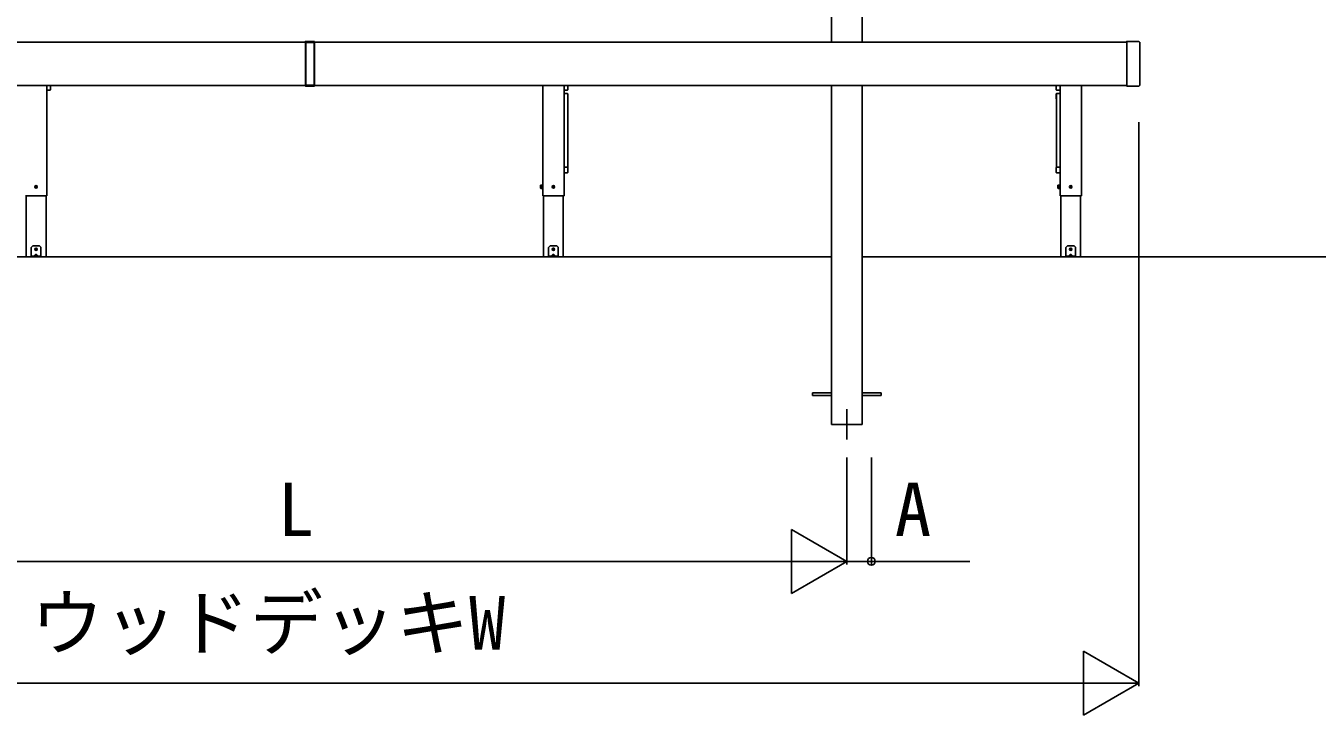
# Model space of a CAD drawing. Units: millimetres, scale not verified. Extents: x -1050 to 1050, y -1566 to 1557.
# Drawn here: x -404.5 to 19.8, y 600.8 to 827.2 of the extents above; entities that cross this region are included whole.
import ezdxf
from ezdxf.enums import TextEntityAlignment as Align

# ---------------------------------------------------------------- set-up
doc = ezdxf.new("R2010")
doc.units = ezdxf.units.MM
doc.header["$LTSCALE"] = 8
for name, color, linetype in [('0-5_YKK_A1', 4, 'Continuous'), ('0-6_YKK_D', 6, 'Continuous'), ('0-8_YSS_K', 3, 'Continuous')]:
    doc.layers.add(name, color=color, linetype=linetype)
doc.styles.add('ＭＳ ゴシック', font='')
doc.styles.get('ＭＳ ゴシック').set_extended_font_data('MS Gothic')

msp = doc.modelspace()

# ---------------------------------------------------------------- linework, layer by layer
at = {"layer": '0-5_YKK_A1'}
for p, q in [((-139.729, 1011.299), (-139.729, 821.799)), ((-129.729, 1011.299), (-129.729, 821.799)), ((-312.679, 821.799), (-579.579, 821.799)), ((-312.679, 821.707), (-312.679, 821.949)), ((-312.679, 807.69), (-312.679, 821.707)), ((-312.579, 822.049), (-309.779, 822.049)), ((-312.579, 822.02), (-312.579, 822.049)), ((-312.579, 822.02), (-312.579, 821.778)), ((-309.779, 822.02), (-312.579, 822.02)), ((-309.779, 822.02), (-309.779, 822.049)), ((-309.779, 821.778), (-309.779, 822.02)), ((-309.679, 821.707), (-309.779, 821.707)), ((-309.779, 807.69), (-309.779, 821.707)), ((-309.679, 821.949), (-309.679, 821.707)), ((-42.779, 821.799), (-309.679, 821.799)), ((-309.679, 821.707), (-309.679, 807.69)), ((-42.779, 821.949), (-42.779, 821.707)), ((-38.821, 822.049), (-42.679, 822.049)), ((-38.75, 822.02), (-38.74, 822.01)), ((-38.518, 821.788), (-38.74, 822.01)), ((-38.518, 821.788), (-38.508, 821.778)), ((-38.479, 807.69), (-38.479, 821.707)), ((-312.679, 807.599), (-579.579, 807.599)), ((-397.679, 807.599), (-397.679, 771.299)), ((-397.671, 771.299), (-397.671, 807.599)), ((-396.459, 806.179), (-396.459, 807.599)), ((-312.679, 807.449), (-312.679, 807.69)), ((-312.679, 807.69), (-312.579, 807.69)), ((-312.579, 807.69), (-309.779, 807.69)), ((-312.579, 807.62), (-312.579, 807.69)), ((-309.779, 807.62), (-312.579, 807.62)), ((-312.579, 807.62), (-312.579, 807.378)), ((-312.579, 807.378), (-309.779, 807.378)), ((-312.579, 807.378), (-312.579, 807.349)), ((-309.779, 807.349), (-312.579, 807.349)), ((-309.779, 807.69), (-309.679, 807.69)), ((-309.779, 807.62), (-309.779, 807.69)), ((-309.779, 807.378), (-309.779, 807.62)), ((-309.779, 807.378), (-309.779, 807.349)), ((-309.679, 807.69), (-309.679, 807.449)), ((-42.779, 807.599), (-309.679, 807.599)), ((-234.687, 807.599), (-234.687, 771.299)), ((-234.679, 807.599), (-234.679, 771.299)), ((-227.679, 807.599), (-227.679, 771.299)), ((-227.671, 807.599), (-227.671, 771.299)), ((-226.459, 806.179), (-226.459, 807.599)), ((-139.729, 807.599), (-139.729, 751.299)), ((-129.729, 807.599), (-129.729, 751.299)), ((-65.9, 807.599), (-65.9, 806.179)), ((-64.68, 807.599), (-64.68, 807.588)), ((-64.68, 807.599), (-64.68, 771.299)), ((-64.672, 807.599), (-64.672, 771.299)), ((-64.66, 806.179), (-64.66, 807.599)), ((-57.672, 807.599), (-57.672, 771.299)), ((-57.672, 807.599), (-57.672, 771.299)), ((-57.664, 807.599), (-57.664, 771.299)), ((-42.679, 807.349), (-38.821, 807.349)), ((-38.74, 807.388), (-38.75, 807.378)), ((-38.74, 807.388), (-38.518, 807.61)), ((-38.508, 807.62), (-38.518, 807.61)), ((-397.599, 806.079), (-396.559, 806.079)), ((-227.599, 806.079), (-226.559, 806.079)), ((-226.559, 804.965), (-227.599, 804.965)), ((-226.559, 804.94), (-227.599, 804.94)), ((-226.579, 804.903), (-227.579, 804.903)), ((-226.479, 780.741), (-226.479, 804.811)), ((-226.459, 804.865), (-226.459, 803.149)), ((-65.899, 804.865), (-65.899, 803.149)), ((-65.879, 780.741), (-65.879, 804.811)), ((-65.8, 806.079), (-64.76, 806.079)), ((-65.799, 804.965), (-64.759, 804.965)), ((-65.799, 804.94), (-64.759, 804.94)), ((-65.779, 804.903), (-64.779, 804.903)), ((-227.599, 780.777), (-226.559, 780.777)), ((-227.599, 778.87), (-226.559, 778.87)), ((-226.459, 780.685), (-226.459, 780.672)), ((-226.459, 780.672), (-226.459, 780.619)), ((-226.459, 780.619), (-226.459, 780.363)), ((-226.459, 780.363), (-226.459, 779.194)), ((-65.899, 780.685), (-65.899, 780.672)), ((-65.899, 780.672), (-65.899, 780.619)), ((-65.899, 780.619), (-65.899, 780.363)), ((-65.899, 780.363), (-65.899, 779.194)), ((-64.759, 780.777), (-65.799, 780.777)), ((-64.759, 778.87), (-65.799, 778.87)), ((-401.404, 774.349), (-401.293, 774.351)), ((-401.404, 774.249), (-401.293, 774.247)), ((-401.293, 774.351), (-401.241, 774.361)), ((-401.293, 774.247), (-401.241, 774.237)), ((-401.231, 774.413), (-401.241, 774.361)), ((-401.231, 774.185), (-401.241, 774.237)), ((-401.229, 774.523), (-401.231, 774.413)), ((-401.229, 774.074), (-401.231, 774.185)), ((-401.129, 774.523), (-401.127, 774.413)), ((-401.129, 774.074), (-401.127, 774.185)), ((-401.127, 774.413), (-401.117, 774.361)), ((-401.127, 774.185), (-401.117, 774.237)), ((-401.065, 774.351), (-401.117, 774.361)), ((-401.065, 774.247), (-401.117, 774.237)), ((-400.955, 774.349), (-401.065, 774.351)), ((-400.955, 774.249), (-401.065, 774.247)), ((-235.359, 774.799), (-235.314, 774.876)), ((-235.359, 774.799), (-235.359, 773.799)), ((-235.359, 773.799), (-235.314, 773.721)), ((-235.314, 774.876), (-234.959, 774.876)), ((-235.314, 774.588), (-234.959, 774.588)), ((-235.314, 774.01), (-234.959, 774.01)), ((-235.314, 773.721), (-234.959, 773.721)), ((-234.959, 774.876), (-234.959, 773.721)), ((-234.839, 774.924), (-234.679, 774.924)), ((-231.404, 774.349), (-231.293, 774.351)), ((-231.404, 774.249), (-231.293, 774.247)), ((-231.293, 774.351), (-231.241, 774.361)), ((-231.293, 774.247), (-231.241, 774.237)), ((-231.231, 774.413), (-231.241, 774.361)), ((-231.231, 774.185), (-231.241, 774.237)), ((-231.229, 774.523), (-231.231, 774.413)), ((-231.229, 774.074), (-231.231, 774.185)), ((-231.129, 774.523), (-231.127, 774.413)), ((-231.129, 774.074), (-231.127, 774.185)), ((-231.127, 774.413), (-231.117, 774.361)), ((-231.127, 774.185), (-231.117, 774.237)), ((-231.065, 774.351), (-231.117, 774.361)), ((-231.065, 774.247), (-231.117, 774.237)), ((-230.955, 774.349), (-231.065, 774.351)), ((-230.955, 774.249), (-231.065, 774.247)), ((-65.352, 774.799), (-65.307, 774.876)), ((-65.352, 774.799), (-65.352, 773.799)), ((-65.352, 773.799), (-65.307, 773.721)), ((-65.307, 774.876), (-64.952, 774.876)), ((-65.307, 774.588), (-64.952, 774.588)), ((-65.307, 774.01), (-64.952, 774.01)), ((-65.307, 773.721), (-64.952, 773.721)), ((-64.952, 774.876), (-64.952, 773.721)), ((-64.832, 774.924), (-64.672, 774.924)), ((-61.396, 774.349), (-61.285, 774.351)), ((-61.396, 774.249), (-61.285, 774.247)), ((-61.285, 774.351), (-61.234, 774.361)), ((-61.285, 774.247), (-61.234, 774.237)), ((-61.224, 774.413), (-61.234, 774.361)), ((-61.224, 774.185), (-61.234, 774.237)), ((-61.222, 774.523), (-61.224, 774.413)), ((-61.222, 774.074), (-61.224, 774.185)), ((-61.122, 774.523), (-61.12, 774.413)), ((-61.122, 774.074), (-61.12, 774.185)), ((-61.12, 774.413), (-61.11, 774.361)), ((-61.12, 774.185), (-61.11, 774.237)), ((-61.058, 774.351), (-61.11, 774.361)), ((-61.058, 774.247), (-61.11, 774.237)), ((-60.947, 774.349), (-61.058, 774.351)), ((-60.947, 774.249), (-61.058, 774.247)), ((-397.671, 771.299), (-404.687, 771.299)), ((-404.444, 771.299), (-404.444, 751.299)), ((-397.914, 771.299), (-397.914, 751.299)), ((-227.671, 771.299), (-234.687, 771.299)), ((-234.444, 771.299), (-234.444, 751.299)), ((-227.914, 771.299), (-227.914, 751.299)), ((-57.664, 771.299), (-64.68, 771.299)), ((-64.437, 771.299), (-64.437, 751.299)), ((-57.907, 771.299), (-57.907, 751.299)), ((-397.914, 751.299), (-404.444, 751.299)), ((-402.779, 751.599), (-402.779, 754.316)), ((-402.779, 751.549), (-402.779, 751.599)), ((-402.779, 751.299), (-402.779, 751.549)), ((-402.779, 751.549), (-402.721, 751.549)), ((-402.721, 751.299), (-402.779, 751.299)), ((-402.279, 754.899), (-402.721, 754.457)), ((-402.721, 751.549), (-402.279, 751.549)), ((-400.079, 754.899), (-402.279, 754.899)), ((-400.079, 751.549), (-402.279, 751.549)), ((-400.079, 751.299), (-402.279, 751.299)), ((-401.323, 752.045), (-401.769, 751.599)), ((-401.579, 751.641), (-401.579, 751.599)), ((-401.579, 751.599), (-400.779, 751.599)), ((-401.529, 751.549), (-400.829, 751.549)), ((-401.404, 753.849), (-401.293, 753.851)), ((-401.404, 753.749), (-401.293, 753.747)), ((-401.293, 753.851), (-401.241, 753.861)), ((-401.293, 753.747), (-401.241, 753.737)), ((-401.231, 753.913), (-401.241, 753.861)), ((-401.231, 753.685), (-401.241, 753.737)), ((-401.229, 754.023), (-401.231, 753.913)), ((-401.229, 753.574), (-401.231, 753.685)), ((-401.129, 754.023), (-401.127, 753.913)), ((-401.129, 753.574), (-401.127, 753.685)), ((-401.127, 753.913), (-401.117, 753.861)), ((-401.127, 753.685), (-401.117, 753.737)), ((-401.065, 753.851), (-401.117, 753.861)), ((-401.065, 753.747), (-401.117, 753.737)), ((-400.955, 753.849), (-401.065, 753.851)), ((-400.955, 753.749), (-401.065, 753.747)), ((-400.589, 751.599), (-401.035, 752.045)), ((-400.779, 751.641), (-400.779, 751.599)), ((-399.638, 754.457), (-400.079, 754.899)), ((-400.079, 751.299), (-400.079, 751.549)), ((-400.079, 751.549), (-399.638, 751.549)), ((-399.638, 751.299), (-400.079, 751.299)), ((-399.638, 751.549), (-399.579, 751.549)), ((-399.579, 751.599), (-399.579, 754.316)), ((-399.579, 751.599), (-399.579, 751.549)), ((-227.914, 751.299), (-234.444, 751.299)), ((-232.779, 751.599), (-232.779, 754.316)), ((-232.779, 751.549), (-232.779, 751.599)), ((-232.779, 751.299), (-232.779, 751.549)), ((-232.779, 751.549), (-232.721, 751.549)), ((-232.721, 751.299), (-232.779, 751.299)), ((-232.279, 754.899), (-232.721, 754.457)), ((-232.721, 751.549), (-232.279, 751.549)), ((-230.079, 754.899), (-232.279, 754.899)), ((-230.079, 751.549), (-232.279, 751.549)), ((-230.079, 751.299), (-232.279, 751.299)), ((-231.323, 752.045), (-231.769, 751.599)), ((-231.579, 751.641), (-231.579, 751.599)), ((-231.579, 751.599), (-230.779, 751.599)), ((-231.529, 751.549), (-230.829, 751.549)), ((-231.404, 753.849), (-231.293, 753.851)), ((-231.404, 753.749), (-231.293, 753.747)), ((-231.293, 753.851), (-231.241, 753.861)), ((-231.293, 753.747), (-231.241, 753.737)), ((-231.231, 753.913), (-231.241, 753.861)), ((-231.231, 753.685), (-231.241, 753.737)), ((-231.229, 754.023), (-231.231, 753.913)), ((-231.229, 753.574), (-231.231, 753.685)), ((-231.129, 754.023), (-231.127, 753.913)), ((-231.129, 753.574), (-231.127, 753.685)), ((-231.127, 753.913), (-231.117, 753.861)), ((-231.127, 753.685), (-231.117, 753.737)), ((-231.065, 753.851), (-231.117, 753.861)), ((-231.065, 753.747), (-231.117, 753.737)), ((-230.955, 753.849), (-231.065, 753.851)), ((-230.955, 753.749), (-231.065, 753.747)), ((-230.589, 751.599), (-231.035, 752.045)), ((-230.779, 751.641), (-230.779, 751.599)), ((-229.638, 754.457), (-230.079, 754.899)), ((-230.079, 751.299), (-230.079, 751.549)), ((-230.079, 751.549), (-229.638, 751.549)), ((-229.638, 751.299), (-230.079, 751.299)), ((-229.638, 751.549), (-229.579, 751.549)), ((-229.579, 751.599), (-229.579, 754.316)), ((-229.579, 751.599), (-229.579, 751.549)), ((-139.729, 751.299), (-139.729, 696.299)), ((-129.729, 751.299), (-129.729, 696.299)), ((-57.907, 751.299), (-64.437, 751.299)), ((-62.772, 751.599), (-62.772, 754.316)), ((-62.772, 751.549), (-62.772, 751.599)), ((-62.772, 751.299), (-62.772, 751.549)), ((-62.772, 751.549), (-62.713, 751.549)), ((-62.713, 751.299), (-62.772, 751.299)), ((-62.272, 754.899), (-62.713, 754.457)), ((-62.713, 751.549), (-62.272, 751.549)), ((-60.072, 754.899), (-62.272, 754.899)), ((-60.072, 751.549), (-62.272, 751.549)), ((-60.072, 751.299), (-62.272, 751.299)), ((-61.316, 752.045), (-61.762, 751.599)), ((-61.572, 751.641), (-61.572, 751.599)), ((-61.572, 751.599), (-60.772, 751.599)), ((-61.522, 751.549), (-60.822, 751.549)), ((-61.396, 753.849), (-61.285, 753.851)), ((-61.396, 753.749), (-61.285, 753.747)), ((-61.285, 753.851), (-61.234, 753.861)), ((-61.285, 753.747), (-61.234, 753.737)), ((-61.224, 753.913), (-61.234, 753.861)), ((-61.224, 753.685), (-61.234, 753.737)), ((-61.222, 754.023), (-61.224, 753.913)), ((-61.222, 753.574), (-61.224, 753.685)), ((-61.122, 754.023), (-61.12, 753.913)), ((-61.122, 753.574), (-61.12, 753.685)), ((-61.12, 753.913), (-61.11, 753.861)), ((-61.12, 753.685), (-61.11, 753.737)), ((-61.058, 753.851), (-61.11, 753.861)), ((-61.058, 753.747), (-61.11, 753.737)), ((-60.947, 753.849), (-61.058, 753.851)), ((-60.947, 753.749), (-61.058, 753.747)), ((-60.582, 751.599), (-61.027, 752.045)), ((-60.772, 751.641), (-60.772, 751.599)), ((-59.63, 754.457), (-60.072, 754.899)), ((-60.072, 751.299), (-60.072, 751.549)), ((-60.072, 751.549), (-59.63, 751.549)), ((-59.63, 751.299), (-60.072, 751.299)), ((-59.63, 751.549), (-59.572, 751.549)), ((-59.572, 751.599), (-59.572, 754.316)), ((-59.572, 751.599), (-59.572, 751.549)), ((-139.729, 706.695), (-145.979, 706.695)), ((-145.979, 706.695), (-145.979, 705.795)), ((-139.729, 705.795), (-145.979, 705.795)), ((-129.729, 706.695), (-123.479, 706.695)), ((-129.729, 705.795), (-123.479, 705.795)), ((-123.479, 706.695), (-123.479, 705.795)), ((-134.729, 691.299), (-134.729, 701.299)), ((-139.729, 696.299), (-129.729, 696.299))]:
    msp.add_line(p, q, dxfattribs=at)
for points in [[(-312.579, 821.778), (-312.579, 821.707), (-312.679, 821.707)], [(-312.579, 821.778), (-309.779, 821.778), (-309.779, 821.707), (-312.579, 821.707), (-312.579, 807.69)], [(-42.779, 821.707), (-42.779, 807.69), (-42.779, 807.449)], [(-226.459, 779.194), (-226.459, 778.989), (-226.459, 778.97)], [(-65.899, 779.194), (-65.899, 778.989), (-65.899, 778.97)], [(-234.679, 773.674), (-234.839, 773.674), (-234.839, 774.924)], [(-64.672, 773.674), (-64.832, 773.674), (-64.832, 774.924)], [(-402.279, 751.549), (-402.279, 751.299), (-402.721, 751.299)], [(-399.579, 751.549), (-399.579, 751.299), (-399.638, 751.299)], [(-232.279, 751.549), (-232.279, 751.299), (-232.721, 751.299)], [(-229.579, 751.549), (-229.579, 751.299), (-229.638, 751.299)], [(-62.272, 751.549), (-62.272, 751.299), (-62.713, 751.299)], [(-59.572, 751.549), (-59.572, 751.299), (-59.63, 751.299)]]:
    msp.add_lwpolyline(points, dxfattribs=at)
for points in [[(-234.959, 774.874), (-234.839, 774.874), (-234.839, 773.724), (-234.959, 773.724)], [(-64.952, 774.874), (-64.832, 774.874), (-64.832, 773.724), (-64.952, 773.724)]]:
    msp.add_lwpolyline(points, close=True, dxfattribs=at)
for centre, radius in [((-401.179, 774.299), 0.4), ((-400.967, 774.087), 0.03), ((-231.179, 774.299), 0.4), ((-230.967, 774.087), 0.03), ((-61.172, 774.299), 0.4), ((-60.96, 774.087), 0.03), ((-401.179, 753.799), 0.4), ((-400.967, 753.587), 0.03), ((-231.179, 753.799), 0.4), ((-230.967, 753.587), 0.03), ((-61.172, 753.799), 0.4), ((-60.96, 753.587), 0.03)]:
    msp.add_circle(centre, radius, dxfattribs=at)
for centre, radius, start, end in [((-312.592, 821.931), 0.0893, 81.95053, 168.57825), ((-312.592, 821.69), 0.0893, 81.95053, 168.57825), ((-312.579, 821.949), 0.1, 90, 180), ((-309.767, 821.931), 0.0893, 11.42175, 98.04947), ((-309.767, 821.69), 0.0893, 11.42175, 98.04947), ((-309.779, 821.949), 0.1, 0, 90), ((-42.679, 821.949), 0.1, 90, 180), ((-38.821, 821.949), 0.1, 45, 90), ((-38.579, 821.707), 0.1, 0, 45), ((-312.592, 807.708), 0.0893, 191.42175, 278.04947), ((-312.592, 807.467), 0.0893, 191.42175, 278.04947), ((-312.579, 807.449), 0.1, 180, 270), ((-309.767, 807.708), 0.0893, 261.95053, 348.57825), ((-309.767, 807.467), 0.0893, 261.95053, 348.57825), ((-309.779, 807.449), 0.1, 270, 0), ((-42.679, 807.449), 0.1, 180, 270), ((-38.821, 807.449), 0.1, 270, 315), ((-38.579, 807.69), 0.1, 315, 0), ((-397.599, 806.179), 0.1, 223.92867, 270), ((-396.559, 806.179), 0.1, 270, 0), ((-227.599, 806.179), 0.1, 223.92867, 270), ((-227.599, 804.865), 0.1, 90, 136.07133), ((-227.6, 804.837), 0.103, 89.33234, 133.67747), ((-227.583, 804.807), 0.0964, 87.79679, 156.39643), ((-226.575, 804.807), 0.0964, 2.3873, 92.20321), ((-226.559, 806.179), 0.1, 270, 0), ((-226.559, 804.865), 0.1, 0, 90), ((-226.555, 804.844), 0.0964, 2.3873, 92.20321), ((-226.547, 803.15), 0.0881, 320.61871, 359.66491), ((-65.8, 806.179), 0.1, 180, 270), ((-65.799, 804.865), 0.1, 90, 180), ((-65.803, 804.844), 0.0964, 87.79679, 177.6127), ((-65.811, 803.15), 0.0881, 180.33509, 219.38129), ((-65.783, 804.807), 0.0964, 87.79679, 177.6127), ((-64.775, 804.807), 0.0964, 6.84841, 92.20321), ((-64.76, 806.179), 0.1, 270, 0), ((-64.759, 804.865), 0.1, 37.44287, 90), ((-64.758, 804.837), 0.103, 40.31355, 90.66766), ((-227.603, 780.681), 0.0964, 87.79679, 135.1392), ((-227.599, 778.97), 0.1, 223.92867, 270), ((-226.555, 780.681), 0.0964, 2.3873, 92.20321), ((-226.559, 778.97), 0.1, 270, 0), ((-65.803, 780.681), 0.0964, 87.79679, 177.6127), ((-65.799, 778.97), 0.1, 180, 270), ((-64.755, 780.681), 0.0964, 38.24694, 92.20321), ((-64.759, 778.97), 0.1, 270, 322.55713), ((-401.179, 774.299), 0.23, 167.44414, 192.55586), ((-401.179, 774.299), 0.23, 77.44414, 102.55586), ((-401.179, 774.299), 0.23, 257.44414, 282.55586), ((-401.179, 774.299), 0.23, 347.44414, 12.55586), ((-235.104, 774.732), 0.256, 145.61708, 214.38292), ((-235.104, 773.866), 0.256, 145.61708, 214.38292), ((-234.404, 774.299), 0.955, 162.41276, 197.58724), ((-231.179, 774.299), 0.23, 167.44414, 192.55586), ((-231.179, 774.299), 0.23, 77.44414, 102.55586), ((-231.179, 774.299), 0.23, 257.44414, 282.55586), ((-231.179, 774.299), 0.23, 347.44414, 12.55586), ((-65.096, 774.732), 0.256, 145.61708, 214.38292), ((-65.096, 773.866), 0.256, 145.61708, 214.38292), ((-64.396, 774.299), 0.955, 162.41276, 197.58724), ((-61.172, 774.299), 0.23, 167.44414, 192.55586), ((-61.172, 774.299), 0.23, 77.44414, 102.55586), ((-61.172, 774.299), 0.23, 257.44414, 282.55586), ((-61.172, 774.299), 0.23, 347.44414, 12.55586), ((-402.579, 754.316), 0.2, 135, 180), ((-401.479, 751.641), 0.1, 126.03188, 180), ((-401.529, 751.599), 0.05, 180, 270), ((-401.179, 751.229), 0.61, 53.96812, 126.03188), ((-401.179, 753.799), 0.23, 167.44414, 192.55586), ((-401.179, 753.799), 0.23, 77.44414, 102.55586), ((-401.179, 753.799), 0.23, 257.44414, 282.55586), ((-401.179, 753.799), 0.23, 347.44414, 12.55586), ((-400.829, 751.599), 0.05, 270, 0), ((-400.879, 751.641), 0.1, 0, 53.96812), ((-399.779, 754.316), 0.2, 0, 45), ((-232.579, 754.316), 0.2, 135, 180), ((-231.479, 751.641), 0.1, 126.03188, 180), ((-231.529, 751.599), 0.05, 180, 270), ((-231.179, 751.229), 0.61, 53.96812, 126.03188), ((-231.179, 753.799), 0.23, 167.44414, 192.55586), ((-231.179, 753.799), 0.23, 77.44414, 102.55586), ((-231.179, 753.799), 0.23, 257.44414, 282.55586), ((-231.179, 753.799), 0.23, 347.44414, 12.55586), ((-230.829, 751.599), 0.05, 270, 0), ((-230.879, 751.641), 0.1, 0, 53.96812), ((-229.779, 754.316), 0.2, 0, 45), ((-62.572, 754.316), 0.2, 135, 180), ((-61.472, 751.641), 0.1, 126.03188, 180), ((-61.522, 751.599), 0.05, 180, 270), ((-61.172, 751.229), 0.61, 53.96812, 126.03188), ((-61.172, 753.799), 0.23, 167.44414, 192.55586), ((-61.172, 753.799), 0.23, 77.44414, 102.55586), ((-61.172, 753.799), 0.23, 257.44414, 282.55586), ((-61.172, 753.799), 0.23, 347.44414, 12.55586), ((-60.822, 751.599), 0.05, 270, 0), ((-60.872, 751.641), 0.1, 0, 53.96812), ((-59.772, 754.316), 0.2, 0, 45)]:
    msp.add_arc(centre, radius, start, end, dxfattribs=at)
for centre, major_axis, ratio, start_param, end_param in [((-401.719, 751.599), (0.0688, 0.0425), 0.381966, 2.1243707, 3.695167), ((-401.179, 751.756), (0, -0.354), 0.707107, 2.5261129, 3.7570724), ((-400.639, 751.599), (0.0688, -0.0425), 0.381966, 5.7296109, 7.3004073), ((-231.719, 751.599), (0.0688, 0.0425), 0.381966, 2.1243707, 3.695167), ((-231.179, 751.756), (0, -0.354), 0.707107, 2.5261129, 3.7570724), ((-230.639, 751.599), (0.0688, -0.0425), 0.381966, 5.7296109, 7.3004073), ((-61.712, 751.599), (0.0688, 0.0425), 0.381966, 2.1243707, 3.695167), ((-61.172, 751.756), (0, -0.354), 0.707107, 2.5261129, 3.7570724), ((-60.632, 751.599), (0.0688, -0.0425), 0.381966, 5.7296109, 7.3004073)]:
    msp.add_ellipse(centre, major_axis=major_axis, ratio=ratio, start_param=start_param, end_param=end_param, dxfattribs=at)
at = {"layer": '0-6_YKK_D'}
for p, q in [((-38.729, 795.499), (-38.729, 610.299)), ((-134.729, 685.399), (-134.729, 650.299)), ((-134.729, 685.399), (-134.729, 650.299)), ((-126.679, 685.399), (-126.679, 650.299)), ((-134.729, 651.299), (-152.916, 661.799)), ((-152.916, 661.799), (-152.916, 640.799)), ((-466.629, 651.299), (-155.729, 651.299)), ((-134.729, 651.299), (-171.102, 651.299)), ((-134.729, 651.299), (-152.916, 640.799)), ((-38.729, 611.299), (-56.916, 621.799)), ((-56.916, 621.799), (-56.916, 600.799)), ((-562.629, 611.299), (-59.729, 611.299)), ((-38.729, 611.299), (-75.102, 611.299)), ((-38.729, 611.299), (-56.916, 600.799))]:
    msp.add_line(p, q, dxfattribs=at)
msp.add_lwpolyline([(-134.729, 651.299), (-126.679, 651.299), (-94.306, 651.299)], dxfattribs=at)
msp.add_circle((-126.679, 651.299), 1.275, dxfattribs=at)
at = {"layer": '0-8_YSS_K'}
for p, q in [((-482.629, 751.299), (-139.729, 751.299)), ((-129.729, 751.299), (292.804, 751.299))]:
    msp.add_line(p, q, dxfattribs=at)

# ---------------------------------------------------------------- texts
at = {"layer": '0-6_YKK_D', "style": 'ＭＳ ゴシック'}
for s, p in [('L', (-321.747, 654.299)), ('A', (-118.988, 654.299)), ('リウッドデッキW', (-426.952, 617.026))]:
    msp.add_text(s, height=17.6, dxfattribs=at).set_placement(p, align=Align.BOTTOM_LEFT)

doc.saveas('drawing.dxf')
